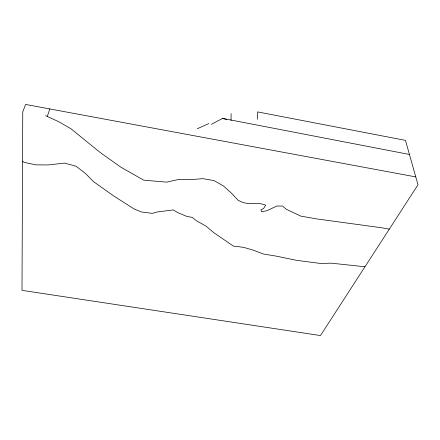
<?xml version="1.0" encoding="UTF-8"?>
<svg xmlns="http://www.w3.org/2000/svg" width="440" height="440" viewBox="0 0 440 440"><rect width="100%" height="100%" fill="white"/><g stroke="black" fill="none" stroke-linecap="round" stroke-linejoin="round"><path stroke-width="0.66" d="M231.039 120.582L231.121 113.614M257.428 119.207L257.582 111.898L405.471 140.376L418 184.762L320.474 335.555L22 290.356L22.759 111.942L25.614 104.445L415.784 176.907M47.273 116.457L49.786 108.933M211.338 124.333L222.602 118.415L409.453 154.468M197.236 128.75L208.863 123.558M364.969 266.761L331.293 263.164L320.573 263.472L296.577 260.332L276.221 256.13L263.318 253.996L253.666 250.289L243.579 247.341L233.42 246.081L214.022 232.837L206.024 226.116L196.663 220.886L192.187 217.355L186.901 216.458L177.551 212.531L173.349 209.935L157.509 211.921L152.317 213.362L141.526 211.992L133.826 208.83L113.619 195.877L93.423 181.549L85.608 173.58L76.054 166.199L64.488 163.108L48.175 164.956L35.7 164.852L23.997 162.283L22.55 161.15M389.307 229.125L380.815 227.645L317.075 218.955L300.745 216.112L286.159 209.16L282.53 206.047L276.788 206.036L266.926 210.716L261.536 211.728L260.953 209.677L263.511 208.654L265.7 205.09L260.524 203.687L248.369 203.549L242.99 202.609L238.106 200.261L231.281 193.006L223.448 185.961L214.115 180.637L202.895 178.64L190.795 179.652L178.31 179.531L166.666 182.144L143.726 180.169L121.022 167.282L100.617 152.823L70.802 128.656L58.74 121.715L45.623 115.698M222.602 118.415L226.496 119.416"/></g></svg>
